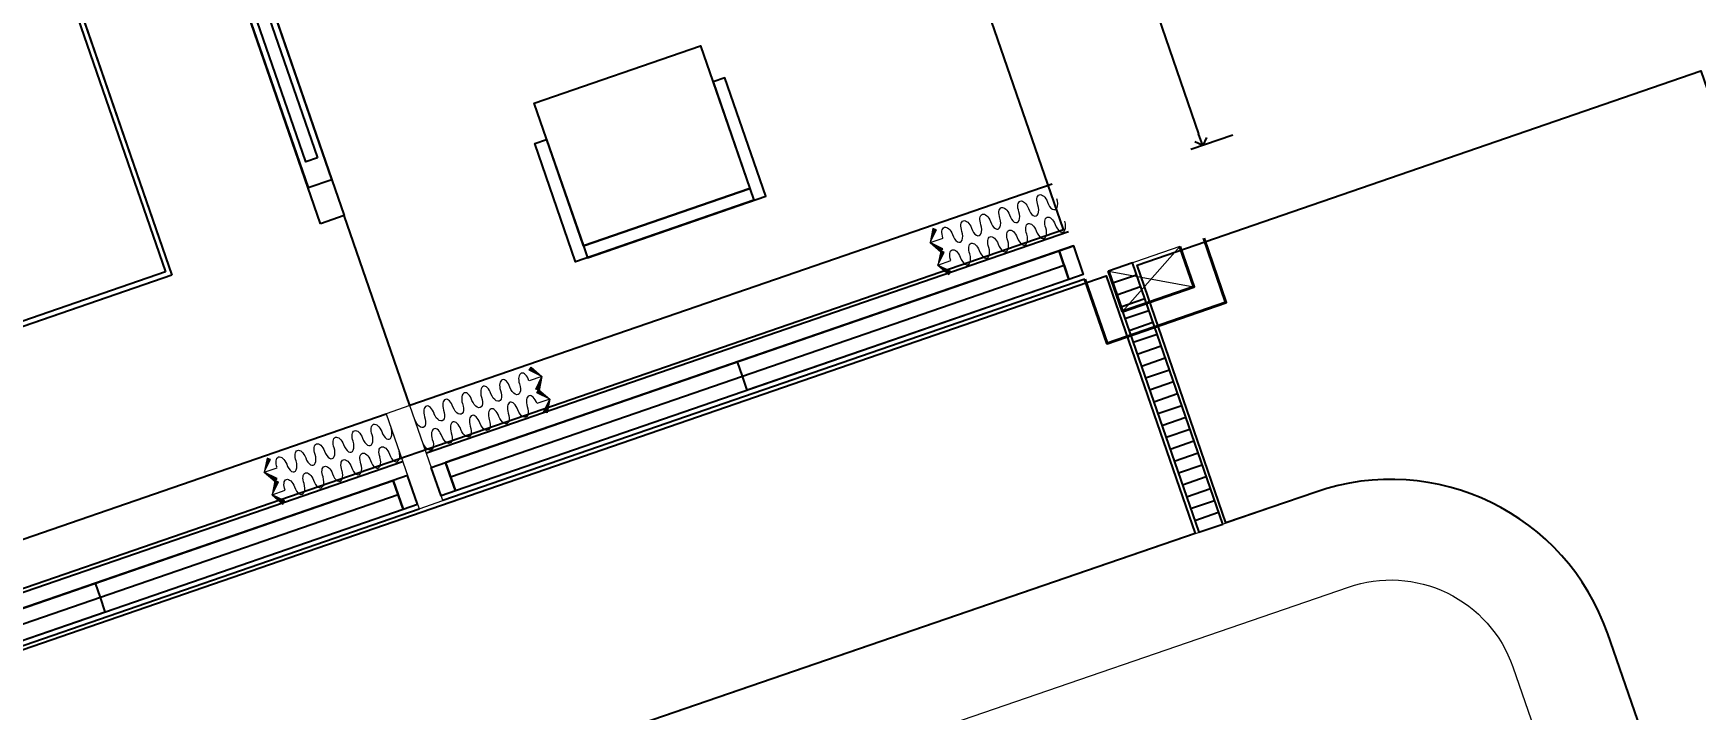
# Model space of a CAD drawing. Header units: millimetres. Extents: x -361699137 to 361252145, y -356478932 to 356523199.
# Drawn here: x 97679 to 104288, y 33692 to 36385 of the extents above; entities that cross this region are included whole.
import ezdxf

# ---------------------------------------------------------------- set-up
doc = ezdxf.new("R2010")
doc.units = ezdxf.units.MM
doc.header["$LTSCALE"] = 100
doc.header["$MEASUREMENT"] = 0
for name, pattern in [('220126_HDN_HBA typical plan$0$HIDDEN', [0.375, 0.25, -0.125]), ('ACAD_ISO03W100', [30, 12, -18]), ('HIDDEN', [0.375, 0.25, -0.125])]:
    doc.linetypes.add(name, pattern=pattern)
for name, color, linetype in [('A-_FURN----_E-_N', 251, 'Continuous'), ('A-ANNO-ROOM', 50, 'Continuous'), ('A-WALL-FNSH', 11, 'Continuous'), ('IDEA - dim', 251, 'Continuous'), ('KT-Net manh', 139, 'Continuous')]:
    doc.layers.add(name, color=color, linetype=linetype)
for name, color, linetype, lineweight in [('AUDIT_I_220808132811-11', 7, 'Continuous', 9), ('CIC36 net manh', 8, 'Continuous', 9), ('HBA-Partition', 4, 'Continuous', 13), ('KT-Kich thuoc', 159, 'Continuous', 18), ('KT-lomo nuoc', 3, 'HIDDEN', 5), ('KT-Net cat', 1, 'Continuous', 40)]:
    doc.layers.add(name, color=color, linetype=linetype, lineweight=lineweight)
doc.layers.add('dien tich thong thuy', color=3, linetype='Continuous', plot=False)
doc.styles.add('220126_HDN_HBA typical plan$0$211210_HDN_HBA_TYPICAL PLAN CORE OPT 1$0$HBA-Text', font='GOTHIC.TTF')
doc.styles.add('Xref_ST_MBDV Cot vach 30.7.2022$0$xref.N.Cot vach tang N2$0$DIM', font='vnsimli.shx', dxfattribs={"width": 0.7})
doc.dimstyles.new('Xref_ST_MBDV Cot vach 30.7.2022$0$xref.N.Cot vach tang N2$0$CCU 1-100 A1', dxfattribs={"dimscale": 100, "dimtxt": 2.2, "dimasz": 1, "dimexe": 1, "dimexo": 0, "dimgap": 1, "dimtad": 1, "dimdec": 0, "dimdsep": 46, "dimtxsty": 'Xref_ST_MBDV Cot vach 30.7.2022$0$xref.N.Cot vach tang N2$0$DIM', "dimblk1": 'Xref_ST_MBDV Cot vach 30.7.2022$0$xref.N.Cot vach tang N2$0$_ARCHTICK', "dimblk2": 'Xref_ST_MBDV Cot vach 30.7.2022$0$xref.N.Cot vach tang N2$0$_ARCHTICK', "dimsah": 1, "dimcen": 0, "dimdle": 1, "dimclrd": 256, "dimclre": 256, "dimclrt": 31, "dimadec": 0, "dimazin": 0, "dimtfac": 1, "dimtdec": 0, "dimtix": 1, "dimtmove": 2, "dimatfit": 3, "dimldrblk": 'Xref_ST_MBDV Cot vach 30.7.2022$0$xref.N.Cot vach tang N2$0$_ARCHTICK', "dimfxl": 8, "dimtolj": 1, "dimarcsym": 0})

# ---------------------------------------------------------------- blocks, each defined once
blk = doc.blocks.new('A$C1AAC5519')
at = {"layer": 'A-ANNO-ROOM', "insert": (772.955269176513, 1216.574747113511), "char_height": 600, "attachment_point": 2, "rotation": 50.44882673977027, "style": '220126_HDN_HBA typical plan$0$211210_HDN_HBA_TYPICAL PLAN CORE OPT 1$0$HBA-Text'}
blk.add_mtext_dynamic_manual_height_columns('S.B1.', width=722857412.8743668, gutter_width=9765.624999999996, heights=[0], dxfattribs=at)
blk = doc.blocks.new('A$C418F5BC8')
at = {"layer": 'A-ANNO-ROOM', "insert": (648.1133449638728, 1090.790118377889), "char_height": 600, "attachment_point": 2, "rotation": 50.44882673977027, "style": '220126_HDN_HBA typical plan$0$211210_HDN_HBA_TYPICAL PLAN CORE OPT 1$0$HBA-Text'}
blk.add_mtext_dynamic_manual_height_columns('SL-S', width=722857412.8743668, gutter_width=9765.624999999996, heights=[0], dxfattribs=at)
blk = doc.blocks.new('A$C2A6C5140')
at = {"layer": 'A-ANNO-ROOM', "insert": (731.4497625969816, 1190.0169191678, 0.0003277973379295924), "char_height": 600, "attachment_point": 2, "rotation": 50.44882673977027, "style": '220126_HDN_HBA typical plan$0$211210_HDN_HBA_TYPICAL PLAN CORE OPT 1$0$HBA-Text'}
blk.add_mtext_dynamic_manual_height_columns('2-BR', width=722857412.8743668, gutter_width=9765.624999999996, heights=[0], dxfattribs=at)
blk = doc.blocks.new('A$C5388591E')
at = {"layer": 'A-ANNO-ROOM', "insert": (894.3001998505497, 842.1987865094561, 0.0004622000541105721), "char_height": 600, "attachment_point": 2, "rotation": 1.4064704596368105, "style": '220126_HDN_HBA typical plan$0$211210_HDN_HBA_TYPICAL PLAN CORE OPT 1$0$HBA-Text'}
blk.add_mtext_dynamic_manual_height_columns('3-BR', width=722857412.8743668, gutter_width=9765.624999999996, heights=[0], dxfattribs=at)
blk = doc.blocks.new('A$C21AF0CCA')
at = {"layer": 'A-ANNO-ROOM', "insert": (1197.56892258345, 814.6835720778872), "char_height": 600, "attachment_point": 2, "rotation": 0.10542954816276216, "style": '220126_HDN_HBA typical plan$0$211210_HDN_HBA_TYPICAL PLAN CORE OPT 1$0$HBA-Text'}
blk.add_mtext_dynamic_manual_height_columns('S.B1P.', width=722857412.8743668, gutter_width=9765.624999999996, heights=[0], dxfattribs=at)
blk = doc.blocks.new('*U207')
for points in [[(482.6951045578201, -398.9039813853606), (464.6170375002125, -396.4493711387506), (464.3337632049024, -466.3349522090732)], [(396.7561588253833, -484.1490495130481), (464.3337632049024, -466.3349522090732), (394.4481821902239, -466.0516779393653)]]:
    blk.add_hatch(color=256).paths.add_polyline_path(points)
blk.add_line((464.3337632049024, -466.3349522090732), (416.9273155568029, -418.7598943406972))
for points in [[(482.6951045578201, -398.9039813853606), (464.6170375002125, -396.4493711387506), (464.3337632049024, -466.3349522090732)], [(396.7561588253833, -484.1490495130481), (464.3337632049024, -466.3349522090732), (394.4481821902239, -466.0516779393653)]]:
    blk.add_lwpolyline(points, close=True)
for centre in [(16.76743755071067, -17.17677016190672), (85.71403000141326, -87.65612936302188), (155.3043908096025, -157.4940017787478), (224.8947516177918, -227.3318741944736), (294.485112425981, -297.1697466101995), (364.0754732341703, -367.0076190259254)]:
    blk.add_ellipse(centre, major_axis=(34.52187991841241, 31.95056764796491), ratio=0.5238875827070036, start_param=4.731720461219403, end_param=7.873313114809197)
at = {"extrusion": (0, 0, -1)}
for centre in [(51.5728287498025, -52.1059534814385), (120.5194212005051, -122.5853126825537), (190.1097820086943, -192.4231850982796), (259.7001428168836, -262.2610575140054), (329.2905036250728, -332.0989299297313), (398.8808644332621, -401.9368023454572)]:
    blk.add_ellipse(centre, major_axis=(-32.07293168385898, -34.4082260416161), ratio=0.5238875826554585, start_param=4.731720461217387, end_param=7.87331311480718, dxfattribs=at)
blk = doc.blocks.new('*U206')
at = {"layer": 'A-_FURN----_E-_N', "linetype": 'Continuous'}
for points in [[(-899.9999999999709, 600), (-899.9999999999709, 1000), (-1349.999999999971, 1000), (-1349.999999999971, 600)], [(-900.0000000000291, -1000), (-900.0000000000291, 1000), (900.0000000000291, 1000), (900.0000000000291, -1000)], [(1350.000000000029, 600), (1350.000000000029, 1000), (900.0000000000291, 1000), (900.0000000000291, 600)], [(-880.0000000000291, -980), (-880.0000000000291, 980), (880.0000000000291, 980), (880.0000000000291, -980)]]:
    blk.add_lwpolyline(points, close=True, dxfattribs=at)
at = {"layer": 'A-_FURN----_E-_N', "linetype": '220126_HDN_HBA typical plan$0$HIDDEN', "ltscale": 500}
blk.add_lwpolyline([(-900.0000000000291, -1000), (-900.0000000000291, 1000), (900.0000000000291, 1000), (900.0000000000291, -1000)], close=True, dxfattribs=at)
at = {"layer": 'A-_FURN----_E-_N', "linetype": 'Continuous'}
for points in [[(-54.9999999999709, 580), (-54.9999999999709, 880), (-655.605454891891, 880), (-655.605454891891, 480), (-448.1151331290312, 480)], [(645.6054548844986, 580), (645.6054548844986, 880), (45.0000000000291, 880), (45.0000000000291, 580)], [(-880.0000000000291, 248.6659454330802), (-326.2632651105232, 580), (880.0000000000291, 580), (880.0000000000291, 480), (-326.2632651105232, 480), (-326.2632651105232, 580), (-326.2632651105232, 248.6659454330802), (-880.0000000000291, 248.6659454330802)]]:
    blk.add_lwpolyline(points, dxfattribs=at)
blk = doc.blocks.new('13')
at = {"layer": 'A-WALL-FNSH', "color": 5}
for points in [[(-7960.000000014916, -6000.000000001739), (-7960.000000012114, -8565.000000001884)], [(-7960.000000010885, -11425.0000000037), (-7960.000000012122, -8785.000000001863)]]:
    blk.add_lwpolyline(points, dxfattribs=at)
for points in [[(-7960.000000012114, -8565.000000001884), (-7960.00000001445, -6060.000000003631), (-8080.00000001397, -6060.000000003616), (-8080.000000012107, -8564.999999999993)], [(-8020.000000012587, -7312.49999999813), (-8020.000000014443, -6060.000000003653), (-8080.00000001397, -6060.000000003616), (-8080.000000013053, -7312.500000000022)], [(-7960.000000013504, -7312.499999999993), (-7960.000000012114, -8565.000000001884), (-8020.000000012122, -8564.999999999985), (-8020.000000012587, -7312.49999999813)], [(-8080.00000001258, -8625), (-7960.000000013053, -8625.000000001855), (-7960.000000012114, -8565.000000001884), (-8080.000000012107, -8564.999999999993)], [(-8080.000000012107, -8724.999999999978), (-7960.000000012587, -8725.000000001877), (-7960.000000012122, -8785.000000001863), (-8080.000000012122, -8784.999999999993)], [(-7960.000000012122, -8785.000000001863), (-7960.000000010405, -11365.00000000369), (-8080.000000009954, -11365.00000000372), (-8080.000000012122, -8784.999999999993)], [(-7960.000000011336, -10012.5000000037), (-7960.000000012122, -8785.000000001863), (-8020.000000012122, -8785.000000000007), (-8020.000000011343, -10012.50000000372)], [(-8020.000000011343, -10012.50000000372), (-8020.000000010412, -11365.00000000186), (-8080.000000009954, -11365.00000000372), (-8080.000000011336, -10012.50000000373)], [(-8080.000000009954, -11365.00000000372), (-7960.000000010405, -11365.00000000369), (-7960.000000010885, -11425.0000000037), (-8080.000000010405, -11425.00000000185)]]:
    blk.add_lwpolyline(points, close=True, dxfattribs=at)
at = {"layer": 'HBA-Partition'}
blk.add_lwpolyline([(-7699.99999999303, -8724.99999999813), (-7699.999999993015, -8624.999999999978), (-8099.999999993495, -8624.999999999978), (-8099.999999992564, -8725.000000000007)], close=True, dxfattribs=at)
at = {"layer": 'IDEA - dim'}
for p, q in [((-8099.999999995358, -6000.000000001783), (-8099.999999993495, -8624.999999999978)), ((-7899.999999994892, -5999.061849562444), (-7899.999999993495, -8625.000000000007)), ((-8099.999999991327, -11425.00000000184), (-8099.999999992564, -8725.000000000007)), ((-7899.999999991313, -11425.00000000184), (-7899.99999999303, -8724.999999999993))]:
    blk.add_line(p, q, dxfattribs=at)
for points in [[(-6899.999999993488, -8625.00000000187), (-5099.999999993495, -8624.999999999993), (-5099.999999993495, -8725.00000000371), (-6899.999999993961, -8725.00000000561)], [(-5252.499999992564, -8725.000000000007), (-5252.49999999303, -8624.999999999978), (-6747.499999993961, -8625.000000001863), (-6747.499999993495, -8725.000000001848)], [(-6647.499999994427, -8700.000000001834), (-6647.499999993954, -8650.000000001848), (-5352.49999999303, -8650.000000001855), (-5352.49999999303, -8700.000000001855)], [(-6875.738865841799, -9584.322811266378), (-7323.74389990668, -9584.322811266415), (-7323.743899905283, -10284.32281126638), (-7373.743899904832, -10284.32281126455), (-7373.743899905749, -9534.322811264523), (-6875.738865841326, -9534.322811266378)], [(-6875.738865839958, -10284.32281126455), (-7323.743899905283, -10284.32281126638), (-7323.74389990668, -9584.322811266415), (-7373.743899906214, -9584.322811264545), (-7373.743899904817, -10334.32281126454), (-6875.738865840402, -10334.32281126451)], [(-7323.74389990668, -9584.322811266415), (-6723.743899906214, -9584.3228112664), (-6723.743899905283, -10284.32281126454), (-7323.743899905283, -10284.32281126638)]]:
    blk.add_lwpolyline(points, close=True, dxfattribs=at)
at = {"layer": 'KT-Net manh', "linetype": 'ACAD_ISO03W100', "ltscale": 4}
for p, q in [((-7699.99999999487, -5999.061849562444), (-7699.999999993015, -8624.999999999978)), ((-7699.999999991327, -11425.00000000186), (-7699.99999999303, -8724.99999999813)), ((-7699.99999999303, -8725.000000005588), (-6899.999999993961, -8725.00000000561))]:
    blk.add_line(p, q, dxfattribs=at)
at = {"layer": 'CIC36 net manh', "color": 8}
for p, xscale, yscale, zscale, rotation in [((-7856.290285321404, -8624.471729308367), 0.8100000000112607, 0.8100000000112607, 0.8100000000112607, 135.1232012040158), ((-7761.336658835418, -8624.254014978185), 0.8100000000112607, 0.8100000000112607, 0.8100000000112607, 135.1232012040158), ((-7856.290285321433, -8725.52827069164), -0.8100000000112606, 0.8100000000112606, 0.8100000000112604, 44.87679879606966), ((-7761.336658835426, -8725.745985025525), -0.8100000000112606, 0.8100000000112606, 0.8100000000112604, 44.87679879606966), ((-7856.29028531973, -11424.47172931206), 0.8100000000112607, 0.8100000000112607, 0.8100000000112607, 135.1232012040158), ((-7761.336658832777, -11424.25401498002), 0.8100000000112607, 0.8100000000112607, 0.8100000000112607, 135.1232012040158)]:
    blk.add_blockref('*U207', p, dxfattribs=dict(at, xscale=xscale, yscale=yscale, zscale=zscale, rotation=rotation))
at = {"layer": 'IDEA - dim'}
blk.add_blockref('*U206', (-5999.999999994892, -7000.000000001855), dxfattribs=at)
blk = doc.blocks.new('Xref_ST_MBDV Cot vach 30.7.2022$0$xref.N.Cot vach tang N2$0$_Open90')
at = {"color": 0, "linetype": 'ByBlock', "lineweight": -2}
for p, q in [((0, 0), (-1, 0)), ((-0.5, 0.5), (0, 0)), ((0, 0), (-0.5, -0.5))]:
    blk.add_line(p, q, dxfattribs=at)
blk = doc.blocks.new('*D349')
at = {"layer": 'Defpoints', "color": 5, "transparency": 16777216}
for p, q in [((101664.1431586232, 38247.86121536102), (101497.4015667488, 38190.29399277694)), ((101560.9813837877, 38159.3487691504), (102311.5770322726, 35985.2728338446)), ((102447.3734005205, 35979.26023938975), (102280.6318086461, 35921.69301680567))]:
    blk.add_line(p, q, dxfattribs=at)
at = {"layer": 'Defpoints', "color": 0, "transparency": 16777216}
for p in [(101664.1431586232, 38247.86121536102), (102447.3734005205, 35979.26023938975), (102327.8943289788, 35938.01031351187)]:
    blk.add_point(p, dxfattribs=at)
at = {"layer": 'Defpoints', "color": 5, "transparency": 16777216, "xscale": 50, "yscale": 50, "zscale": 50}
for p, rotation in [((101544.6640870815, 38206.61128948314), 109.0471379530744), ((102327.8943289788, 35938.01031351187), 289.0471379530744)]:
    blk.add_blockref('Xref_ST_MBDV Cot vach 30.7.2022$0$xref.N.Cot vach tang N2$0$_Open90', p, dxfattribs=dict(at, rotation=rotation))
at = {"layer": 'Defpoints', "color": 5, "transparency": 16777216, "insert": (102035.5305007289, 37106.57712458049), "char_height": 110, "attachment_point": 5, "rotation": 289.04713795307435, "style": 'Xref_ST_MBDV Cot vach 30.7.2022$0$xref.N.Cot vach tang N2$0$DIM'}
blk.add_mtext('\\A1;2400', dxfattribs=at)
blk = doc.blocks.new('Xref_ST_MBDV Cot vach 30.7.2022$0$xref.N.Cot vach tang N2$0$_ARCHTICK')
at = {"color": 0, "linetype": 'ByBlock', "const_width": 0.15}
blk.add_lwpolyline([(-0.5, -0.5), (0.5, 0.5)], dxfattribs=at)
blk = doc.blocks.new('Louvre')
for p, q in [((-390.067916277796, 975.9572027104441, 0.1512365001885502), (-295.1435544323176, 1008.729661013116, 0.1512365002144518)), ((-373.750619571656, 928.6946823777398, 0.1512365001885502), (-278.8262577261776, 961.4671406804118, 0.1512365002144518)), ((-357.4333228655159, 881.4321620450355, 0.1512365001885502), (-262.5089610200375, 914.2046203477075, 0.1512365002144518)), ((-341.1160261593759, 834.1696417123312, 0.1512365001885502), (-246.1916643138975, 866.9421000150032, 0.1512365002144518)), ((-324.7987294532359, 786.9071213796269, 0.1512365001885502), (-229.8743676077574, 819.6795796822989, 0.1512365002144518)), ((-308.4814327470958, 739.6446010469226, 0.1512365001885502), (-213.5570709016174, 772.4170593495946, 0.1512365002144518)), ((-292.1641360409558, 692.3820807142183, 0.1512365001885502), (-197.2397741954774, 725.1545390168903, 0.1512365002144518)), ((-275.8468393348157, 645.119560381514, 0.1512365001885502), (-180.9224774893373, 677.892018684186, 0.1512365002144518)), ((-259.5295426286757, 597.8570400488097, 0.1512365001885502), (-164.6051807831973, 630.6294983514817, 0.1512365002144518)), ((-243.2122459225357, 550.5945197161054, 0.1512365001885502), (-148.2878840770572, 583.3669780187774, 0.1512365002144518)), ((-226.8949492163956, 503.3319993834011, 0.1512365001885502), (-131.9705873709172, 536.1044576860731, 0.1512365002144518)), ((-210.5776525102556, 456.0694790506968, 0.1512365001885502), (-115.6532906647772, 488.8419373533688, 0.1512365002144518)), ((-194.2603558041155, 408.8069587179925, 0.1512365001885503), (-99.33599395863712, 441.5794170206646, 0.1512365002144518)), ((-177.9430590979755, 361.5444383852882, 0.1512365001885503), (-83.01869725249708, 394.3168966879603, 0.1512365002144518)), ((-161.6257623918355, 314.2819180525839, 0.1512365001885503), (-66.70140054635704, 347.054376355256, 0.1512365002144518)), ((-145.3084656856954, 267.0193977198796, 0.1512365001885503), (-50.38410384021699, 299.7918560225517, 0.1512365002144518)), ((-128.9911689795554, 219.7568773871753, 0.1512365001885503), (-34.06680713407695, 252.5293356898474, 0.1512365002144518)), ((-112.6738722734153, 172.494357054471, 0.1512365001885503), (-17.74951042793691, 205.2668153571431, 0.1512365002144518)), ((-96.35657556727529, 125.2318367217667, 0.1512365001885503), (-1.43221372179687, 158.0042950244388, 0.1512365002144518)), ((-80.03927886113524, 77.96931638906244, 0.1512365001885503), (14.88508298434317, 110.7417746917345, 0.1512365002144518)), ((-63.7219821549952, 30.70679605635814, 0.1512365001885503), (31.20237969048321, 63.47925435903016, 0.1512365002144518)), ((-47.40468544885516, -16.55572427634615, 0.1512365001885503), (47.51967639662325, 16.21673402632587, 0.1512365002144518))]:
    blk.add_line(p, q)
at = {"elevation": 0.1512365001885503}
blk.add_lwpolyline([(47.5188208874315, 16.2192119784886), (-311.4533339738846, 1055.970408101566), (-405.9933989513665, 1023.379364635679), (-47.40468544885516, -16.55572427634615)], close=True, dxfattribs=at)
blk = doc.blocks.new('*U379')
at = {"layer": 'KT-lomo nuoc', "ltscale": 500}
for p, q in [((296.9623324723308, -42.59301568508568), (-24.13077389188903, -168.2879521199945)), ((272.8315585804415, -210.8716707527406), (-4.336808689942018e-19, -0.009297052340116354))]:
    blk.add_line(p, q, dxfattribs=at)
blk.add_lwpolyline([(296.9623324723308, -42.59301568508568), (272.8315585804415, -210.8716707527406), (-24.13077389188903, -168.2879521199945), (-4.336808689942018e-19, -0.009297052340116354)], close=True, dxfattribs=at)
blk = doc.blocks.new('CTN TN T39')
at = {"layer": 'KT-Net cat', "elevation": -1.800783405338298e-07}
for points in [[(-62410.02010859776, 8335.549580831299), (-62321.85785055549, 8080.348843651947), (-61849.26462650434, 8243.612031009201), (-61937.42765505466, 8498.821417351624)], [(-62315.50131704986, 8368.202268995105), (-62259.99174717139, 8207.520323363657), (-61976.43537252766, 8305.478387855059), (-62031.94670006246, 8466.169462880047)]]:
    blk.add_lwpolyline(points, dxfattribs=at)
at = {"layer": 'KT-lomo nuoc', "linetype": 'HIDDEN', "xscale": -0.9999999999999997, "rotation": 10.8976534755902}
blk.add_blockref('*U379', (-62031.94670006246, 8466.169462880047, -1.718635399830224e-07), dxfattribs=at)

msp = doc.modelspace()

# ---------------------------------------------------------------- linework, layer by layer
at = {"layer": 'AUDIT_I_220808132811-11', "elevation": -1.275855555024299e-05}
for points in [[(98998.6048826632, 45106.94538371818), (96583.72484664322, 52101.56739367126, 0.3643585262583712), (91875.6879021535, 54156.43183830037), (62939.97599846614, 44174.19969276607, 0.4519047578513394), (60723.56737963131, 38521.0920903217), (68836.79298244356, 24907.26294021989, 0.3106788684848847), (74999.80392999336, 22936.01019132367), (97522.62286699691, 30727.35068779386, 0.2299220823866625), (97807.48687986514, 31142.11707948335), (98028.40836556003, 32158.79582628727, -0.2789899883790971), (98487.25349180558, 32660.41716481154), (102907.5612665388, 34181.01764486975, -0.4143403845293878), (103560.1553272577, 33863.92266491413), (111889.3716849678, 9773.209654282633, 0.3197537419032749), (117087.4534913949, 6070.414576847223), (162224.8349949532, 6070.414576847223, 0.4808685683322463), (167365.3807407556, 12501.31484617034), (166756.7327440769, 15196.44977954429), (166711.4670457219, 15396.89038593689), (164936.0354205906, 23916.51383654246)], [(97346.79075055508, 31089.78242103203, 0.2042794764179826), (97413.0974409435, 31210.89502835373), (97636.88529442291, 32240.76477465636, -0.275411558420597), (98364.7333553847, 33041.27588942449), (102777.1214317197, 34559.15196706553, -0.4141945204059637), (103938.1976405228, 33994.62847726065), (112267.4139981625, 9903.915466832812, 0.3197537419032751), (117087.4534913949, 6470.414576847223), (162224.8349949532, 6470.414576847223, 0.3653099340488337), (167190.8068874549, 10781.13657949169)]]:
    msp.add_lwpolyline(points, format="xyb", dxfattribs=at)
at = {"layer": 'dien tich thong thuy', "elevation": -1.275851253765035e-05}
msp.add_lwpolyline([(96302.09595801024, 41850.20581207979), (94175.28254701878, 41115.92746001785), (94770.8638765692, 39390.84546859519), (94652.70757573668, 39350.05222682813), (95652.89563391561, 36453.03997744278), (95761.60418326705, 36490.57140068973), (96674.54824094119, 33843.38385093554), (99128.35518041317, 34690.55570950785), (99251.23788220173, 34732.98032676877), (101775.0556038854, 35604.32367259763), (99551.00867713365, 42046.20620958623), (98265.46812591172, 41602.37573981026), (97976.65197420603, 42438.92234968986), (97702.52935626096, 42344.28202880455), (96785.63646181539, 42027.72647267766), (96298.83249894873, 41859.65831532377), (96302.09595801024, 41850.20581207979)], dxfattribs=at)
at = {"layer": 'dien tich thong thuy'}
for points, elevation in [([(105089.2264067857, 30665.49413676579), (103938.1987221386, 33994.62816657854, 0.4141945202515552), (102777.1225134918, 34559.1516559267), (102420.3056766549, 34436.40548506309), (102067.5436381358, 35461.86667749751), (104307.7670702121, 36235.41587060233), (106109.0396480456, 31018.0883139146)], 4.091353449144646e-05), ([(97438.39500083233, 31327.30888846683), (96654.33106463979, 33593.10517669307), (101944.6250215393, 35419.54629409719), (102297.33913951, 34394.22440424462), (98328.7721977653, 33029.62498728382, 0.2658116609130207), (97636.88637619646, 32240.76446351781)], -1.275822045581377e-05)]:
    msp.add_lwpolyline(points, format="xyb", close=True, dxfattribs=dict(at, elevation=elevation))

# ---------------------------------------------------------------- block references
at = {"layer": 'A-ANNO-ROOM'}
for p in [(-259643.7130096142, 30107.50136767479, 5.460850030168077e-05), (-265285.2820729736, 28918.92663560377, 5.460850030168077e-05), (-245554.3968650475, 25356.81105555443, 5.460850030168077e-05), (-227992.1817903481, 24030.19494673412, 5.460832008522107e-05), (-256709.4713859697, 21832.8932062781, 5.460850030168077e-05), (-262170.0583902029, 20336.74231012515, 5.460850030168077e-05), (-227339.9751671815, 20267.82827189344, 5.460850030168077e-05), (-224467.8250259957, 15310.13736246047, 5.460832008522128e-05)]:
    msp.add_blockref('A$C21AF0CCA', p, dxfattribs=at)
at = {"layer": 'dien tich thong thuy'}
for name, p, rotation in [('A$C2A6C5140', (-231902.1761341663, 41866.69510118499, 3.214423980650787e-05), 310.9576437198666), ('A$C2A6C5140', (-223136.0769012624, 38294.90614465419, 1.895367564819208e-05), 310.9576437198666), ('A$C2A6C5140', (-179022.2876665308, 13510.42375649511, 0.000178988243818107), 310.9576437198666), ('A$C2A6C5140', (-176749.4277460563, 2773.706094754736, 0.000178988243818107), 310.9576437198666), ('A$C2A6C5140', (-199561.0792445699, 2742.960286576832, 0.0001030398263186841), 310.9576437198666), ('A$C2A6C5140', (-192735.1419570138, 2545.06827839894, 0.000178988243818107), 310.9576437198666), ('A$C418F5BC8', (-243956.3571569886, 39603.8582028097, -1.001597833679712e-05), 309.6632197063607), ('A$C418F5BC8', (-248126.4019441397, 37597.12528390926, -1.001597833679712e-05), 309.6632197063607), ('A$C418F5BC8', (-251890.361273925, 36548.61448139837, -1.001597833679712e-05), 309.6632197063607), ('A$C418F5BC8', (-255839.4329553979, 34945.01120257354, -1.001597833679712e-05), 309.6632197063607), ('A$C1AAC5519', (-240877.0889148213, 28052.61175672372, 0.0003723829774320968), 309.6566028083925), ('A$C1AAC5519', (-219521.6105350079, 27682.1615688601, 0.0005547181599990354), 309.6566028083925), ('A$C1AAC5519', (-217651.9125884596, 24627.95011466656, 0.0003723828570649432), 309.6566028083925), ('A$C1AAC5519', (-267764.0012375055, 19262.70548251106, 0.0003723828655667127), 309.6566028083925), ('A$C418F5BC8', (-223053.1163780628, 10712.6679421931, -1.001597833679712e-05), 309.6632197063607), ('A$C1AAC5519', (-213503.7868963684, 3324.648489140978, -0.3423708923741385), 309.6566028083925), ('A$C1AAC5519', (-207798.658660123, 3064.615415494518, 0.0003723828655667127), 309.6566028083925), ('A$C1AAC5519', (-184128.1584514385, 2786.454424718489, 0.0003723828655667127), 309.6566028083925)]:
    msp.add_blockref(name, p, dxfattribs=dict(at, rotation=rotation))
for p in [(-273086.0443437684, 28673.87453448355, -1.001579812033762e-05), (-220441.6689392982, 3035.191374137183, 4.458552763712727e-05)]:
    msp.add_blockref('A$C5388591E', p, dxfattribs=at)
at = {"layer": 'IDEA - dim', "rotation": 109.0471379536515}
msp.add_blockref('13', (88416.51030777209, 39334.01734801053, -1.275884763208651e-05), dxfattribs=at)
at = {"layer": 'KT-Kich thuoc', "color": 2}
msp.add_blockref('CTN TN T39', (164269.4277488095, 27070.41463098727, -1.263438102237992e-05), dxfattribs=at)
at = {"layer": 'KT-Net manh', "rotation": 0.01100248825400063}
msp.add_blockref('Louvre', (102360.0686789282, 34415.31530192413, -0.1512223803690342), dxfattribs=at)

# ---------------------------------------------------------------- dimensions: what is measured, and where the dimension line sits
at = {"layer": 'Defpoints', "color": 5}
dim = msp.add_aligned_dim(p1=(101664.1431586233, 38247.86121536102, -1.275848364499597e-05), p2=(102447.3734005205, 35979.26023938975, -1.275848364499597e-05), distance=-126.39938655467418, dimstyle='Xref_ST_MBDV Cot vach 30.7.2022$0$xref.N.Cot vach tang N2$0$CCU 1-100 A1', override={"dimscale": 50, "dimblk1": 'Xref_ST_MBDV Cot vach 30.7.2022$0$xref.N.Cot vach tang N2$0$_Open90', "dimblk2": 'Xref_ST_MBDV Cot vach 30.7.2022$0$xref.N.Cot vach tang N2$0$_Open90', "dimclrd": 5, "dimclre": 5, "dimclrt": 5, "dimlwd": 65535, "dimlwe": 65535}, dxfattribs=at)
dim.commit()
dim.dimension.update_dxf_attribs({"geometry": '*D349', "text_midpoint": (102035.5305007289, 37106.57712458049, -1.275866741562702e-05)})

doc.saveas('drawing.dxf')
